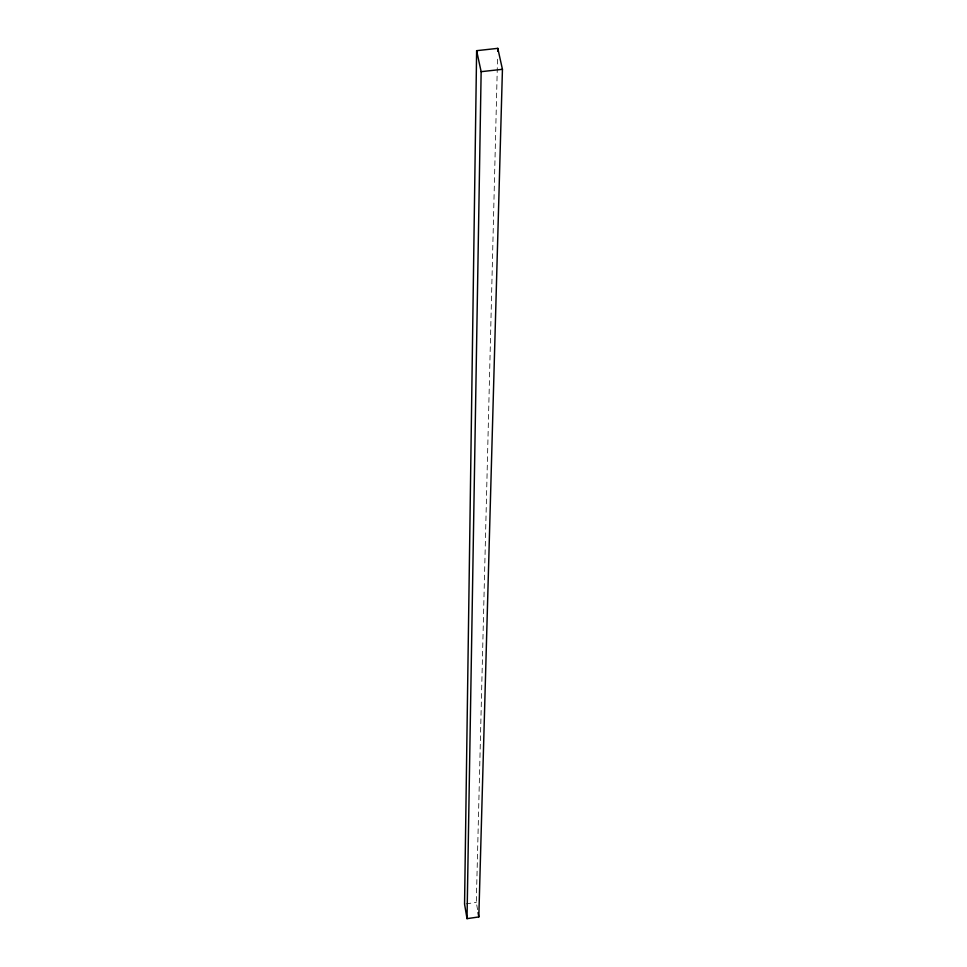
<?xml version="1.0" encoding="UTF-8"?>
<svg xmlns="http://www.w3.org/2000/svg" width="967" height="967" viewBox="0 0 967 967"><rect width="100%" height="100%" fill="white"/><g stroke="black" fill="none" stroke-linecap="round" stroke-linejoin="round"><path stroke-width="0.73" stroke-dasharray="4.83 3.63" d="M477.565 909.669L476.308 902.38L497.558 57.404M466.034 903.867L476.308 902.38"/><path stroke-width="1.45" d="M476.622 50.683L464.559 904.072L467.025 918.65L478.81 916.946L502.441 69.31L497.787 48.35L476.622 50.683L481.143 71.679L467.025 918.65M497.703 51.372L497.787 48.35M481.143 71.679L502.441 69.31M478.061 912.582L478.81 916.946"/></g></svg>
